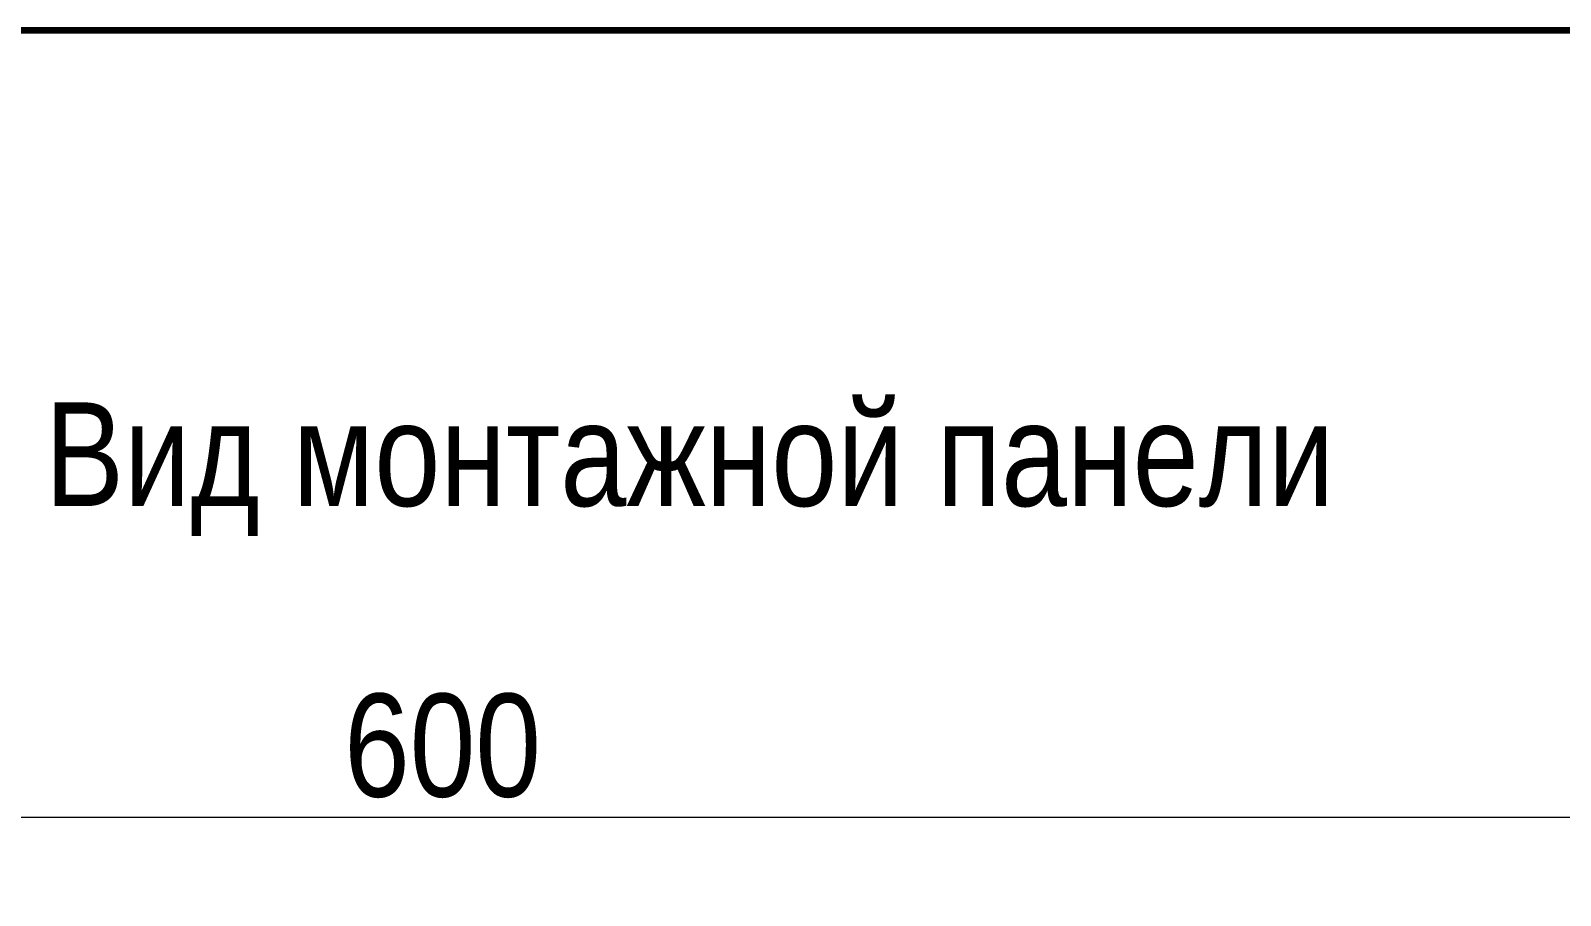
# Model space of a CAD drawing. Header units: millimetres. Extents: x -6000 to 26000, y -6000 to 26000.
# Drawn here: x 98.5 to 150.1, y -3639.4 to -3610.2 of the extents above; entities that cross this region are included whole.
import ezdxf

# ---------------------------------------------------------------- set-up
doc = ezdxf.new("R2010")
doc.units = ezdxf.units.MM
doc.header["$MEASUREMENT"] = 0
doc.layers.add('0_Ном._пера__246', color=7, linetype='Continuous', lineweight=100)
doc.layers.add('Аннотация - Текст_Ном._пера__1', color=7, linetype='Continuous', lineweight=15)
doc.layers.add('Чертеж и Рисунок_Ном._пера__25', color=7, linetype='Continuous', lineweight=0, true_color=0x5555ff)
doc.layers.add('Чертеж и Рисунок_Ном._пера__85', color=7, linetype='Continuous', lineweight=5, true_color=0x66b7ff)
doc.styles.add('СГЕНЕРИР_СТИЛЬ_1', font='ARIALN.TTF')

msp = doc.modelspace()

# ---------------------------------------------------------------- linework, layer by layer
at = {"layer": '0_Ном._пера__246', "color": 7, "linetype": 'Continuous', "lineweight": 100, "flags": 128}
msp.add_lwpolyline([(415, -3897.207), (415, -3610.207), (20, -3610.207), (20, -3897.207)], close=True, dxfattribs=at)
at = {"layer": 'Чертеж и Рисунок_Ном._пера__85', "color": 151, "linetype": 'Continuous', "lineweight": 5, "true_color": 0x66b7ff}
msp.add_line((70.696, -3636.751), (154.156, -3636.751), dxfattribs=at)

# ---------------------------------------------------------------- texts
at = {"layer": 'Аннотация - Текст_Ном._пера__1', "color": 7, "linetype": 'Continuous', "lineweight": 15, "insert": (120.748, -3622.754), "char_height": 3.5, "attachment_point": 2, "style": 'СГЕНЕРИР_СТИЛЬ_1'}
msp.add_mtext('\\A1;{\\pqc;\\fArial Narrow|b0|i0|c204|p34;Вид монтажной панели}', dxfattribs=at)
at = {"layer": 'Чертеж и Рисунок_Ном._пера__25', "color": 173, "linetype": 'Continuous', "lineweight": 0, "true_color": 0x5555ff, "insert": (109.087, -3636.114), "char_height": 3.4775, "attachment_point": 7, "style": 'СГЕНЕРИР_СТИЛЬ_1'}
msp.add_mtext('\\A1;{\\pql;\\fArial Narrow|b0|i0|c204|p34;600}', dxfattribs=at)

doc.saveas('drawing.dxf')
